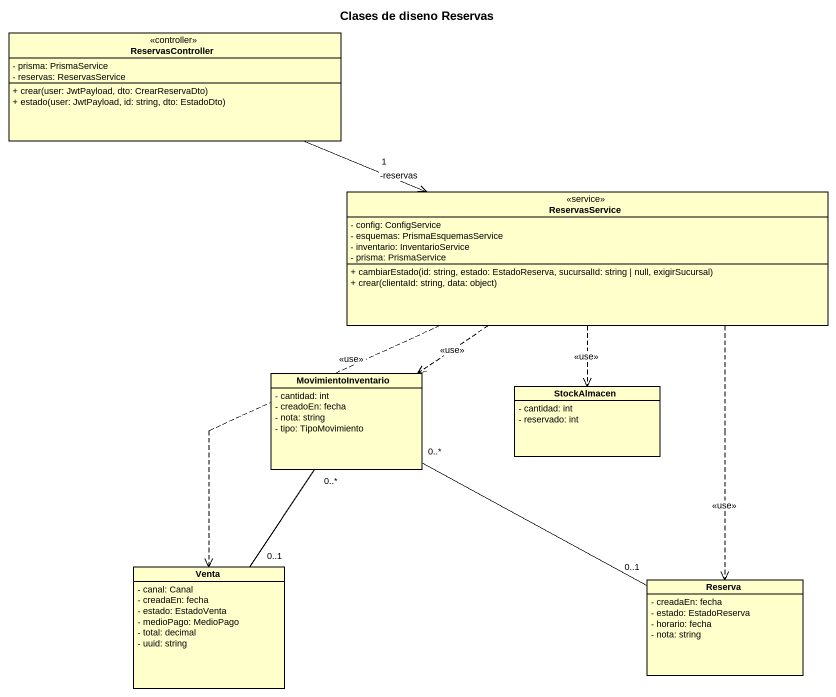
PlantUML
@startuml
title Clases de diseno Reservas
hide circle
hide empty members
skinparam classAttributeIconSize 0
class ReservasController <<controller>> {
  - prisma: PrismaService
  - reservas: ReservasService
  + crear(user: JwtPayload, dto: CrearReservaDto)
  + estado(user: JwtPayload, id: string, dto: EstadoDto)
}
class ReservasService <<service>> {
  - config: ConfigService
  - esquemas: PrismaEsquemasService
  - inventario: InventarioService
  - prisma: PrismaService
  + cambiarEstado(id: string, estado: EstadoReserva, sucursalId: string | null, exigirSucursal)
  + crear(clientaId: string, data: object)
}
class MovimientoInventario {
  - cantidad: int
  - creadoEn: fecha
  - nota: string
  - tipo: TipoMovimiento
}
class StockAlmacen {
  - cantidad: int
  - reservado: int
}
class Venta {
  - canal: Canal
  - creadaEn: fecha
  - estado: EstadoVenta
  - medioPago: MedioPago
  - total: decimal
  - uuid: string
}
class Reserva {
  - creadaEn: fecha
  - estado: EstadoReserva
  - horario: fecha
  - nota: string
}
ReservasController -right-> "-reservas\n1" ReservasService
ReservasService ..> MovimientoInventario : <<use>>
ReservasService ..> StockAlmacen : <<use>>
ReservasService ..> Venta : <<use>>
ReservasService ..> Reserva : <<use>>
MovimientoInventario "0..*" -- "0..1" Venta
MovimientoInventario "0..*" -right- "0..1" Reserva
@enduml
